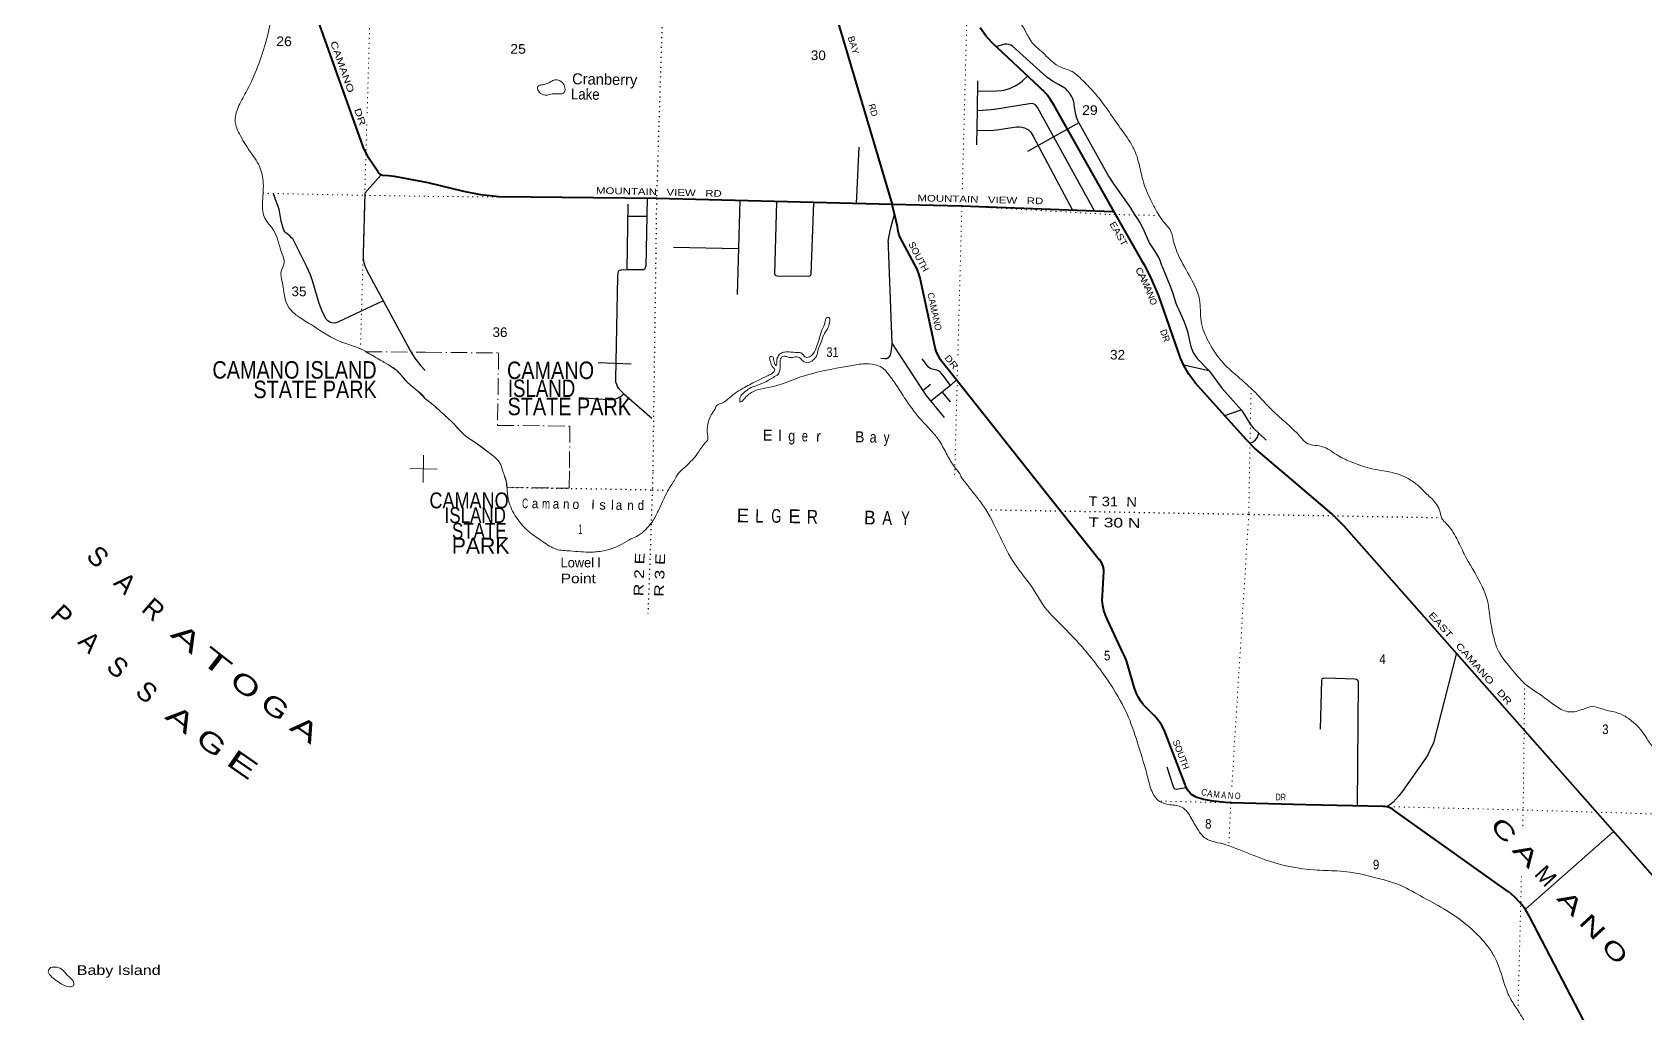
# Model space of a CAD drawing. Header units: feet. Extents: x -493433 to -244333, y 184684 to 373072.
# Drawn here: x -376274 to -346876, y 222655 to 240515 of the extents above; entities that cross this region are included whole.
import ezdxf
from ezdxf.enums import TextEntityAlignment as Align

# ---------------------------------------------------------------- set-up
doc = ezdxf.new("R2010")
doc.units = ezdxf.units.FT
doc.header["$LTSCALE"] = 60
doc.linetypes.add('DOT_DASHED', pattern=[7.7, 5, -1.2, 0.3, -1.2])
doc.linetypes.add('DOTTED', pattern=[1.5, 0.3, -1.2])
for name, color, linetype, lineweight in [('26', 7, 'Continuous', 40), ('27', 7, 'Continuous', 13), ('29', 7, 'Continuous', 25), ('39', 7, 'Continuous', 13), ('4', 7, 'Continuous', 13), ('41', 7, 'Continuous', 13), ('44', 7, 'DOT_DASHED', 13), ('6', 7, 'DOTTED', 25), ('7', 7, 'DOTTED', 13)]:
    doc.layers.add(name, color=color, linetype=linetype, lineweight=lineweight)
doc.layers.add('42', color=7, linetype='Continuous')

msp = doc.modelspace()

# ---------------------------------------------------------------- linework, layer by layer
at = {"layer": '26'}
msp.add_line((-361616.7, 240806.36), (-360599.47, 237379.83), dxfattribs=at)
for points in [[(-369056.11, 237771.71), (-369668, 237884.95), (-369776.17, 237900.67), (-369891.27, 237908.49), (-369896.2, 237909.51), (-369906.73, 237912.55), (-369916.89, 237916.68), (-369926.56, 237921.84), (-369935.63, 237927.99), (-369944.02, 237935.05), (-369951.62, 237942.95), (-369958.36, 237951.6), (-369964.15, 237960.9), (-370144.42, 238227.72), (-370151.53, 238240.52), (-370243.39, 238430.22), (-370250, 238448.95), (-371214, 241158.95)], [(-356546.52, 237244.82), (-357644, 239181.95), (-357660.26, 239208.82), (-357713.1, 239297.3), (-357774.89, 239379.76), (-357844.97, 239455.32), (-357853, 239462.77), (-357899.2, 239505.6), (-357903, 239509.29), (-358780.5, 240328.35), (-358886.45, 240448.76), (-358992.23, 240596)], [(-360599.36, 237379.4), (-364893, 237485.95), (-367760, 237514.95), (-368097.04, 237551.02), (-368403.36, 237615.44), (-369056.11, 237771.71)], [(-357996.99, 232380.73), (-359715.41, 234550.42), (-359754.48, 234618.54), (-359786.21, 234690.37), (-359810.26, 234765.12), (-359818.32, 234798.66), (-360087.66, 236035.81), (-360110.28, 236116.57), (-360142.2, 236197.43), (-360454, 236785.95), (-360454.59, 236787.49), (-360474.15, 236838.86), (-360488.23, 236891.99), (-360494.81, 236930.44), (-360502, 236976.95), (-360531, 237105.95), (-360593.22, 237354.83), (-360599.36, 237379.4)], [(-356546.52, 237244.82), (-356575, 237245.88), (-359332, 237347.95), (-360599.36, 237379.4)], [(-353244.78, 232305.18), (-353957.65, 232913.19), (-353988.31, 232940.24), (-354139.1, 233090.96), (-355075, 234130.95), (-355081.01, 234138.59), (-355187.31, 234287.23), (-355277.5, 234446.16), (-355337.98, 234581.07), (-355737.33, 235712.54), (-355888.85, 236068.75), (-355985.57, 236253.29), (-356018, 236311.95), (-356546.52, 237244.82)], [(-355687.43, 227896.81), (-355745.46, 227982.7), (-355812.16, 228062.05), (-355844.6, 228095.19), (-355939.93, 228187.42), (-355961.61, 228207.34), (-356019.25, 228268.33), (-356070.2, 228335.02), (-356113.89, 228406.66), (-356149.86, 228482.48), (-356187, 228585.95), (-356300.75, 228985.7), (-356332.32, 229083.7), (-356373.96, 229177.85), (-356378.39, 229186.48), (-356673.2, 229809.03), (-356710.19, 229894.59), (-356738.02, 229983.55), (-356756.41, 230074.93), (-356765.15, 230167.72), (-356764.35, 230257.44), (-356739.02, 230689.66), (-356739.83, 230722.11), (-356744.03, 230754.3), (-356751.57, 230785.87), (-356762.37, 230816.48), (-356776.31, 230845.79), (-356793.23, 230873.49), (-356812.96, 230899.27), (-356819.75, 230906.97), (-357997.69, 232381.61)], [(-338634.71, 215422.52), (-338728, 215591.95), (-339485, 216869.95), (-339519.95, 216925.93), (-339619.16, 217064.43), (-339732.31, 217191.8), (-339848.49, 217298.66), (-341902.22, 219002.54), (-342025.72, 219113.38), (-342136.96, 219236.52), (-342199.65, 219319.04), (-342213, 219336.95), (-344452, 222328.95), (-344476.32, 222362.46), (-344776.56, 222841.24), (-344925.14, 223079.77), (-345097.84, 223301.45), (-345122.77, 223329.8), (-352358.18, 231518.09), (-352385.49, 231549.02), (-352530.83, 231694.11), (-352581, 231739.95), (-353244.88, 232305.26)], [(-347168.93, 220935.3), (-348976.03, 224405.47), (-349052.89, 224532.81), (-349142.63, 224651.42), (-349244.28, 224760), (-349356.72, 224857.35), (-349358.19, 224858.49), (-351425, 226327.95), (-351481.66, 226368.84), (-351492.12, 226374.7), (-351520.54, 226388.03), (-351550.21, 226398.31), (-351580.79, 226405.44), (-351611.94, 226409.33), (-351643.33, 226409.94), (-353048.34, 226441.04), (-354423, 226478.95), (-354516, 226485), (-354735.65, 226508.99), (-354780.72, 226513.84), (-354914.15, 226537.7), (-355044.35, 226575.37), (-355077.76, 226590.7), (-355109.39, 226609.44), (-355138.89, 226631.38), (-355165.93, 226656.29), (-355190.22, 226683.89), (-355211.5, 226713.87), (-355229.52, 226745.91), (-355236.43, 226760.72), (-355249, 226788.95), (-355256.87, 226809.47), (-355638.69, 227805.32), (-355687.43, 227896.81)]]:
    msp.add_lwpolyline(points, dxfattribs=at)
at = {"layer": '29'}
for p, q in [((-357196, 238867.95), (-358131, 238344.95)), ((-361207, 238424.95), (-361255, 237392.95)), ((-358020.46, 238611.17), (-357306.7, 237272.64)), ((-365416, 237380.95), (-365432.05, 236186.92)), ((-365063.51, 237488.94), (-365089.89, 236247.93)), ((-363372.32, 237444.87), (-363421, 235739.95)), ((-362703.62, 237426.94), (-362738.84, 236122.95)), ((-362075.44, 236109.97), (-362024.65, 237408.98)), ((-365418, 237165.92), (-365069, 237162.95)), ((-363401, 236567.89), (-364584, 236593.95)), ((-370170.18, 236161.76), (-369350.92, 234664.9)), ((-365432.05, 236186.92), (-365530.99, 236184.11)), ((-365145.01, 236186.94), (-365432.05, 236186.92)), ((-362696.01, 236079.29), (-362120.01, 236070.6)), ((-355672.3, 236249.83), (-355513.26, 235861.84)), ((-369878, 235621.95), (-370704.4, 235236.8)), ((-365959, 234496.95), (-365353, 234477.95)), ((-354817, 234346.95), (-355284.76, 234451.55)), ((-360036, 233987.95), (-359898, 234101.95)), ((-365776.04, 233820.42), (-366305, 233857.95)), ((-365490, 233928.95), (-364977, 233487.95)), ((-359682, 233959.95), (-359540, 233784.95)), ((-354238, 233632.95), (-354537.19, 233528.63)), ((-350314, 229187.95), (-350729.12, 227572.66)), ((-352788, 227817.95), (-352762.87, 228709.59)), ((-352100.32, 228689.1), (-352116.94, 226422.98)), ((-347450.6, 225948.84), (-349049.38, 224539.21))]:
    msp.add_line(p, q, dxfattribs=at)
for points in [[(-357196, 238867.95), (-357228.08, 238952.75), (-357245.67, 239017.69), (-357269.88, 239151.97), (-357287.48, 239249.38), (-357302.88, 239301.67), (-357319.39, 239337.44), (-357360.09, 239400.73), (-357406.29, 239455.76), (-357432.7, 239482.73), (-357450.29, 239497.59), (-357564.71, 239565.83), (-357672.52, 239625.27), (-357716.52, 239651.69), (-357775.93, 239697.92), (-358400.79, 240261.47), (-358433.79, 240281.28), (-358469, 240294.49), (-358508.6, 240301.1), (-358546, 240296.69), (-358697.82, 240252.67)], [(-359040, 239627.95), (-359044, 239097.95), (-359059, 238465.95)], [(-359037.98, 239443.87), (-358686.82, 239446.96), (-358612.01, 239453.56), (-358556.3, 239459.89), (-358455.09, 239488.5), (-358413.99, 239508.6), (-358356.78, 239537.21), (-358264.37, 239594.45), (-358218.17, 239629.67), (-358127.96, 239715.53)], [(-357951, 239152.95), (-357978.34, 239184.99), (-358017.95, 239211.41), (-358037.75, 239215.81), (-358092.76, 239209.21), (-358730.82, 239110.15), (-358744.02, 239107.94), (-358790.23, 239101.34), (-359038.85, 239081.53)], [(-357955.54, 239159.58), (-357951, 239152.95), (-356909.51, 237256.12)], [(-359051.02, 238729.08), (-358802.35, 238726.02), (-358750.64, 238729.86), (-358685.74, 238737.02), (-358327.1, 238789.86), (-358309.5, 238792.6), (-358283.1, 238793.7), (-358234.69, 238787.65), (-358185.19, 238772.79), (-358157.68, 238759.04), (-358113.68, 238735.37), (-358082.88, 238708.4), (-358064.18, 238684.74), (-358020.46, 238611.17)], [(-357196, 238867.95), (-356653, 237893.95), (-356562, 237754.95), (-356237.98, 237296.85)], [(-369916, 237913.95), (-370212, 237584.95), (-370243, 236479.95)], [(-371513.46, 236725.71), (-371526.24, 236749.26), (-371544.76, 236773.24), (-371576.35, 236804.3), (-371648.24, 236858.8), (-371667.85, 236881.14), (-371687.46, 236911.11), (-371700.52, 236945.44), (-371735.39, 237074.59), (-371774.6, 237290.38), (-371789.84, 237339.42), (-371820.35, 237418.98), (-371873, 237569.95)], [(-355672.3, 236249.83), (-355713.23, 236356.23), (-355737.44, 236414.56), (-355752.84, 236444.28), (-355810.04, 236532.34), (-355882.65, 236642.41), (-355905.76, 236680.38), (-355937.66, 236745.87), (-355994.86, 236884.56), (-356047.67, 236990.22), (-356081.78, 237055.71), (-356109.27, 237104.7), (-356237.98, 237296.85)], [(-360667.7, 236691.95), (-360662.62, 236743.1), (-360653.82, 236809.15), (-360625.22, 236928.02), (-360552.61, 237198.79)], [(-371201.64, 236095.9), (-371271.35, 236252.84), (-371513.46, 236725.71)], [(-360667.7, 236691.95), (-360667, 236608.95), (-360604.79, 234852.4)], [(-370243, 236479.95), (-370238.72, 236387.43), (-370227.82, 236322.04), (-370212.57, 236263.19), (-370170.18, 236161.76)], [(-370704.4, 235236.8), (-370739.78, 235221.83), (-370770.28, 235217.47), (-370811.67, 235219.65), (-370846.53, 235232.73), (-370885.75, 235256.71), (-370914.07, 235289.4), (-370979.42, 235418.01), (-371042.6, 235574.94), (-371158.07, 235969.47), (-371201.64, 236095.9)], [(-365600, 236133.95), (-365605, 236064.95), (-365641.61, 234198.96)], [(-365530.99, 236184.11), (-365548.75, 236182.01), (-365565.25, 236177.6), (-365580.65, 236166.6), (-365592.76, 236154.49), (-365600, 236133.95)], [(-365145.01, 236186.94), (-365121.91, 236195.22), (-365108.71, 236208.42), (-365095.51, 236227.14), (-365089.89, 236247.93)], [(-362738.84, 236122.95), (-362735.23, 236101.4), (-362727.53, 236090.39), (-362717.63, 236084.89), (-362696.01, 236079.29)], [(-362120.01, 236070.6), (-362098.27, 236076.08), (-362087.26, 236084.89), (-362079.56, 236093.69), (-362075.44, 236109.97)], [(-355513.26, 235861.84), (-355477.81, 235757.99), (-355431.61, 235599.49), (-355405.21, 235533.45), (-355372.2, 235460.8), (-355275.39, 235240.66), (-355242.39, 235154.81), (-355213.79, 235066.75), (-355149.98, 234784.97), (-355123.58, 234709.03), (-355101.57, 234670.5), (-355064.17, 234612.17), (-355031.17, 234567.04), (-354817, 234346.95)], [(-369350.92, 234664.9), (-369286.68, 234563.01), (-369250.74, 234515.59), (-369195.18, 234445.31), (-369112.54, 234353.19)], [(-360604.79, 234852.4), (-360609.82, 234763.51), (-360625.22, 234657.84), (-360630.17, 234639.4), (-360634.02, 234630.33), (-360642.82, 234616.02), (-360672.52, 234584.1), (-360687.92, 234573.09), (-360700.57, 234568.41), (-360709.93, 234565.39), (-360728.63, 234564.29), (-360801.23, 234569.79)], [(-360604.79, 234852.4), (-359981, 233902.95), (-359647, 233494.95)], [(-359533, 234077.95), (-359665.37, 234264.06), (-359700.57, 234304.78), (-359720.37, 234323.49), (-359748.98, 234345.51), (-359779.78, 234358.72), (-359840.29, 234371.92), (-359888.69, 234385.13), (-359911.79, 234396.14), (-359932.69, 234417.05), (-360048.21, 234567.85)], [(-354817, 234346.95), (-354582.31, 234027.7), (-354230.28, 233631.45), (-354170.87, 233543.4), (-354069.66, 233376.09), (-354014.66, 233310.05), (-353777.03, 233085.51)], [(-365641.61, 234198.96), (-365637.87, 234146.83), (-365624.67, 234105), (-365602.67, 234052.17), (-365580.66, 234016.95), (-365490, 233928.95)], [(-359425, 234180.95), (-359533.13, 234077.85), (-359889, 233795.95)], [(-365776.04, 233820.42), (-365684.08, 233827.63), (-365607.07, 233849.64), (-365549.86, 233880.46), (-365490, 233928.95)], [(-354078.47, 233031.57), (-354030.06, 233050.83), (-354003.66, 233064.6), (-353973.96, 233090.46), (-353948.65, 233119.63), (-353936.55, 233139.99), (-353909.05, 233209.89)], [(-352762.87, 228709.59), (-352755.08, 228735.82), (-352743.94, 228748.02), (-352726.45, 228751.74), (-352693.04, 228752.27), (-352162.85, 228737.41), (-352131.56, 228729.46), (-352109.83, 228714.07), (-352106.12, 228705.05), (-352100.32, 228689.1)], [(-350729.12, 227572.66), (-350791.21, 227429.81), (-350825.15, 227364.03), (-350873.92, 227285.52), (-351289.6, 226693.52), (-351359.58, 226604.4), (-351406.24, 226549.23), (-351461.38, 226489.82), (-351503.8, 226455.87), (-351580.79, 226405.44)], [(-355236.51, 226753.46), (-355383.24, 226724.84), (-355411.88, 226723.78), (-355440.5, 226729.08), (-355453.23, 226741.81), (-355471.26, 226787.43), (-355585.78, 227126.93)]]:
    msp.add_lwpolyline(points, dxfattribs=at)
at = {"layer": '39'}
msp.add_line((-367666.23, 232435.26), (-367698, 232537.95), dxfattribs=at)
for points in [[(-351020.64, 232269.48), (-351190, 232384.95), (-351483, 232494.95), (-351896, 232573.95), (-352217, 232684.95), (-352458, 232796.95), (-352614, 232899.95), (-352772, 232971.95), (-352927, 232995.95), (-353042, 233033.95), (-353145, 233133.95), (-353694, 233654.95), (-354020, 233997.95), (-354635, 234576.95), (-354829, 234879.95), (-354965, 235261.95), (-354993, 235647.95), (-355073, 235878.95), (-355471, 236724.95), (-355529, 236918.95), (-355628, 237035.95), (-355728, 237175.95), (-355880, 237456.95), (-356023, 237807.95), (-356100, 238131.95), (-356207, 238423.95), (-356437, 238767.95), (-356923, 239428.95), (-357143, 239656.95), (-357284, 239779.95), (-357567, 239898.95), (-357857, 240149.95), (-358036, 240315.95), (-358113, 240433.95), (-358220, 240626.95), (-358377, 240796.95), (-358635, 241031.95), (-358782, 241243.95), (-358928, 241513.95), (-359176, 242213.95), (-359299, 242548.95), (-359304, 242625.95), (-359343, 242708.95), (-359636, 243209.95), (-359758, 243499.95), (-359841, 243643.95), (-359872, 243749.95), (-359917, 244032.95), (-359968, 244467.95), (-360015, 244615.95), (-360106, 244762.95), (-360158, 244946.95), (-360189, 245252.95), (-360189, 245458.95), (-360175, 245563.95), (-360218, 245719.95), (-360307, 246021.95), (-360449, 246326.95), (-360576, 246507.95), (-360716, 246602.95), (-361019, 246730.95), (-361413, 246949.95), (-361833, 247234.95), (-362063, 247399.95), (-362241, 247558.95), (-362360, 247695.95), (-362431, 247837.95), (-362483, 247925.95), (-362507, 247915.95), (-362515, 247887.95), (-362576, 247871.95), (-362614, 247876.95), (-362629, 247969.95), (-362626, 248060.95), (-362617, 248132.95), (-362532, 248572.95), (-362437, 249102.95), (-362391, 249417.95), (-362395, 249743.95), (-362441, 249998.95), (-362533, 250259.95), (-362687, 250508.95), (-362963, 250733.95), (-363188, 250905.95), (-363317, 251103.95), (-363349, 251335.95), (-363312, 251578.95), (-363247, 251951.95), (-363189, 252229.95), (-363181, 252564.95), (-363239, 252834.95), (-363336, 253518.95), (-363395, 253848.95), (-363409, 254153.95), (-363373, 254478.95), (-363275, 254968.95), (-363238, 255384.95)], [(-376274, 251351.95), (-376071, 251115.95), (-375976, 250995.95), (-375975, 250898.95), (-376017, 250684.95), (-375971, 250485.95), (-375797, 250252.95), (-375796, 250008.95), (-375826, 249658.95), (-375758, 249433.95), (-375572, 249152.95), (-375310, 248984.95), (-375083, 248858.95), (-374895, 248604.95), (-374780, 248469.95), (-374650, 248231.95), (-374446, 247955.95), (-374322, 247679.95), (-374209, 247422.95), (-374224, 247202.95), (-374440, 246504.95), (-374420, 246384.95), (-374265, 246307.95), (-374110, 246164.95), (-374057, 245900.95), (-374015, 245594.95), (-373880, 245315.95), (-373822, 245205.95), (-373833, 244912.95), (-373793, 244613.95), (-373656, 244394.95), (-373423, 244147.95), (-373136, 243888.95), (-372993, 243583.95), (-372896, 243335.95), (-372857, 243051.95), (-372809, 242889.95), (-372792, 242678.95), (-372524, 242058.95), (-372136, 241487.95), (-371944, 241249.95), (-371904, 241055.95), (-371929, 240728.95), (-372188, 239828.95), (-372380, 239418.95), (-372521, 239141.95), (-372574, 238885.95), (-372498, 238665.95), (-372313, 238356.95), (-372133, 238076.95), (-372062, 237762.95), (-372076, 237394.95), (-372033, 237125.95), (-371867, 236898.95), (-371739, 236536.95), (-371686, 236289.95), (-371736, 236156.95), (-371718, 235972.95), (-371588, 235489.95), (-371440, 235347.95), (-371192, 235190.95), (-370713, 234903.95), (-370295, 234749.95), (-369929, 234542.95), (-369628, 234352.95), (-369419, 234121.95), (-369244, 233975.95), (-369120.68, 233852.23)], [(-366565, 239508.95), (-366584, 239565.95), (-366628, 239612.95), (-366702, 239647.95), (-366781, 239634.95), (-366854, 239595.95), (-366921, 239569.95), (-366990, 239556.95), (-367044, 239538.95), (-367065, 239512.95), (-367061, 239482.95), (-367028, 239419.95), (-366921, 239369.95), (-366847, 239378.95), (-366796, 239394.95), (-366758, 239395.95), (-366697, 239391.95), (-366633, 239392.95), (-366580, 239416.95), (-366564, 239444.95), (-366565, 239508.95)], [(-364492.9, 232485.71), (-364352, 232613.95), (-364150, 232835.95), (-364010, 233029.95), (-363957, 233103.95), (-363962, 233184.95), (-363958, 233382.95), (-363896, 233545.95), (-363826, 233656.95), (-363789, 233720.95), (-363698, 233759.95), (-363564, 233855.95), (-363291, 234044.95), (-363040, 234172.95), (-362859, 234261.95), (-362776, 234309.95), (-362737, 234367.95), (-362785, 234428.95), (-362816, 234509.95), (-362830, 234572.95), (-362815, 234609.95), (-362767, 234594.95), (-362757, 234551.95), (-362748, 234503.95), (-362734, 234466.95), (-362716, 234442.95), (-362700, 234480.95), (-362701, 234522.95), (-362684, 234597.95), (-362633, 234661.95), (-362558, 234689.95), (-362447, 234689.95), (-362340, 234682.95), (-362240, 234659.95), (-362190, 234602.95), (-362105, 234601.95), (-362034, 234660.95), (-361970, 234801.95), (-361926, 234932.95), (-361878, 235087.95), (-361833, 235188.95), (-361814, 235272.95), (-361797, 235313.95), (-361751, 235316.95), (-361737, 235233.95), (-361769, 235124.95), (-361849, 234992.95), (-361895, 234855.95), (-361945, 234740.95), (-361978, 234613.95), (-362038, 234545.95), (-362145, 234494.95), (-362217, 234525.95), (-362291, 234591.95), (-362364, 234599.95), (-362456, 234588.95), (-362519, 234605.95), (-362587, 234610.95), (-362630, 234566.95), (-362639, 234459.95), (-362644, 234360.95), (-362676, 234288.95), (-362763, 234228.95), (-362901, 234147.95), (-363083, 234074.95), (-363195, 234027.95), (-363288, 233955.95), (-363366, 233867.95), (-363374, 233818.95), (-363371, 233778.95), (-363340, 233790.95), (-363277, 233854.95), (-363208, 233920.95), (-363113, 233977.95), (-362888, 234037.95), (-362644, 234095.95), (-362261, 234235.95), (-361392, 234433.95), (-361129, 234473.95), (-360908, 234458.95), (-360787, 234410.95), (-360664, 234283.95), (-360513, 234074.95), (-360329, 233793.95), (-360062, 233446.95), (-359859, 233228.95), (-359730, 233059.95), (-359594, 232817.95), (-359461, 232597.95), (-359378, 232489.95), (-359331.1, 232402.08)], [(-369120.68, 233852.23), (-368982, 233739.95), (-368804, 233582.95), (-368613, 233406.95), (-368473, 233253.95), (-368352, 233142.95), (-368205, 233046.95), (-368006, 232902.95), (-367856, 232785.95), (-367754, 232675.95), (-367713, 232587.95), (-367698, 232537.95)], [(-367666.23, 232435.26), (-367629, 232314.95), (-367606, 232063.95), (-367496, 231755.95), (-367208, 231408.95), (-366965, 231233.95), (-366719, 231097.95), (-366470, 231065.95), (-366075, 231045.95), (-365829, 231074.95), (-365523, 231191.95), (-365358, 231285.95), (-365228, 231344.95), (-365090, 231459.95), (-364989, 231569.95), (-364872, 231775.95), (-364770, 231992.95), (-364683, 232170.95), (-364573, 232344.95), (-364495, 232483.95)], [(-359330, 232399.95), (-359163, 232184.95), (-358882, 231807.95), (-358368, 230837.95), (-358008, 230346.95), (-357852, 230093.95), (-357483, 229687.95), (-356932, 229074.95), (-356623, 228643.95), (-356285, 228029.95), (-356111, 227529.95), (-355934, 226929.95), (-355843, 226647.95), (-355725, 226504.95), (-355536, 226443.95), (-355309, 226394.95), (-355144, 226200.95), (-355007, 225964.95), (-354874, 225825.95), (-354659, 225751.95), (-354468, 225700.95), (-354216, 225603.95), (-353719, 225413.95), (-352903, 225256.95), (-352482, 225236.95), (-352250, 225215.95), (-351684, 225088.95), (-351379, 224993.95), (-350967, 224783.95), (-350539, 224545.95), (-349947, 224097.95), (-349736, 223858.95), (-349608, 223659.95), (-349430, 223168.95), (-349315, 222894.95), (-349181, 222684.95), (-349019, 222414.95), (-348862, 222159.95), (-348611, 221782.95), (-348431, 221399.95), (-348331, 221064.95), (-348312, 220965.95), (-348298, 220690.95), (-348276, 220525.95), (-348211, 220445.95), (-347949, 220272.95), (-347415, 219982.95), (-347155, 219888.95), (-346947, 219786.95), (-346681, 219597.95), (-346349, 219332.95), (-346189, 219079.95), (-346051, 218847.95), (-345818, 218691.95), (-345559, 218562.95), (-345204, 218335.95), (-344905, 218083.95), (-344637, 217815.95), (-344432, 217515.95), (-344124, 217019.95), (-343973, 216724.95), (-343796, 216409.95), (-343622, 216208.95), (-343482, 216106.95), (-343370, 215935.95), (-343141, 215615.95), (-342858, 215209.95), (-342759, 214937.95), (-342634, 214250.95), (-342595, 213985.95), (-342512, 213754.95), (-342465, 213388.95), (-342321, 212609.95), (-342248, 212069.95), (-342096, 211548.95), (-341927, 211251.95), (-341804, 211088.95), (-341716, 210793.95), (-341554, 210421.95), (-341461, 210254.95), (-341462, 210174.95), (-341508, 210053.95), (-341558, 209800.95), (-341518, 209684.95), (-341359, 209637.95), (-341054, 209591.95), (-340752, 209504.95), (-340525, 209353.95), (-340371, 209145.95), (-340172, 208931.95), (-340106, 208793.95), (-339972, 208694.95), (-339660, 208244.95), (-339376, 207969.95), (-339130, 207809.95), (-338918, 207697.95), (-338752.97, 207608.35)], [(-351020.64, 232269.48), (-350825, 232079.95), (-350666, 231908.95), (-350606, 231770.95), (-350573, 231656.95), (-350496, 231566.95), (-350389, 231436.95), (-350304, 231291.95), (-350167, 231011.95), (-349863, 230464.95), (-349755, 230200.95), (-349692, 229822.95), (-349630, 229492.95), (-349565, 229290.95), (-349322, 228937.95), (-349054, 228641.95), (-348695, 228386.95), (-348484, 228229.95), (-348245, 228133.95), (-348011, 228180.95), (-347825, 228230.95), (-347650, 228187.95), (-347277, 228077.95), (-347111, 227964.95), (-346879, 227713.95), (-346798, 227582.95), (-346631, 227394.95), (-346557, 227238.95), (-346477, 227025.95), (-346351, 226868.95), (-346177, 226744.95), (-346003, 226631.95), (-345919, 226468.95), (-345625, 226043.95), (-345465, 225814.95), (-345309, 225699.95), (-345117, 225481.95), (-344877, 225021.95), (-344645, 224661.95), (-344548, 224549.95), (-344429, 224533.95), (-344335, 224493.95), (-344247, 224399.95), (-344065, 224164.95), (-344005, 224022.95), (-343691, 223439.95), (-343606, 223272.95), (-343479, 223042.95), (-343401, 222987.95), (-343260, 222939.95), (-343081, 222823.95), (-342871, 222542.95), (-342568, 222152.95), (-342105, 221694.95), (-341791, 221385.95), (-341700, 221282.95), (-341574, 221196.95), (-341483, 221057.95), (-341339, 220894.95), (-340848.47, 220308.97), (-340371.03, 219742.86), (-340101.62, 219388.2), (-339818.57, 219019.89), (-339627, 218786.95), (-339454, 218533.95), (-339163, 218013.95), (-338856, 217328.95), (-338761, 217071.95), (-338698, 216965.95), (-338613.28, 216849.25)], [(-375939.96, 223478.03), (-375818.85, 223483.11), (-375716.37, 223429.79), (-375608.34, 223311.81), (-375520.32, 223214.18), (-375522.89, 223145.55), (-375591.63, 223127.94), (-375748.62, 223179.68), (-375866.99, 223265.43), (-375957.13, 223348.94), (-375982.95, 223401.65), (-375939.96, 223478.03)]]:
    msp.add_spline(points, degree=3, dxfattribs=at)
at = {"layer": '4'}
for p, q in [((-368892.14, 232557.99), (-369392.08, 232565.9)), ((-369138.15, 232811.92), (-369146.06, 232311.98))]:
    msp.add_line(p, q, dxfattribs=at)
at = {"layer": '44'}
for p, q in [((-370195.96, 234696.66), (-369107.04, 234686.22)), ((-366481.91, 232518.2), (-366486.21, 232207.29)), ((-367620.65, 232226.98), (-366486.21, 232207.29))]:
    msp.add_line(p, q, dxfattribs=at)
for points in [[(-370195.96, 234696.66), (-369743.78, 234431.5), (-369622.01, 234348.53), (-369539.97, 234265.05), (-369430.97, 234133.15), (-369319.74, 234039.28), (-369191.2, 233931.86), (-369158.62, 233902.23), (-369143.12, 233885.24), (-369121.55, 233853.86)], [(-369107.04, 234686.22), (-367772.2, 234673.42), (-367790.47, 233353.54), (-366470.52, 233340.88), (-366481.91, 232518.2)], [(-369120.68, 233852.23), (-368987.94, 233744.76), (-368928.56, 233694.91), (-368769.4, 233551.85), (-368629.99, 233423.1), (-368599.49, 233393.71), (-368569.76, 233362.2), (-368488.88, 233270.71), (-368413.49, 233194.81), (-368357.59, 233147.14), (-368323.32, 233122.91), (-368245.21, 233073.72), (-368179.57, 233028.84), (-368008.98, 232905.14), (-367927.13, 232842.8), (-367858.44, 232787.93), (-367832.97, 232766.34), (-367810.1, 232744.59), (-367806.37, 232740.78), (-367787.4, 232720.02), (-367761.87, 232687.43), (-367747.55, 232665.81), (-367738.14, 232649.32), (-367728.28, 232629.14), (-367718.97, 232606.04), (-367698, 232537.95)], [(-367698, 232537.95), (-367666.23, 232435.26), (-367660.03, 232420.94), (-367641.75, 232372.65), (-367633.37, 232341.63), (-367625.74, 232285.67), (-367620.65, 232226.98)]]:
    msp.add_lwpolyline(points, dxfattribs=at)
at = {"layer": '6'}
for points in [[(-363830.02, 278437.29), (-363948, 274870.95), (-364088, 269477.95), (-364230, 264150.95), (-364277, 258803.95), (-364436, 253538.95), (-364623, 248146.95), (-364724, 242855.95), (-364893, 237485.95), (-364962.1, 232493.32)], [(-364962.08, 232494.94), (-364969, 232180.95), (-365049.13, 229926.28)], [(-367620.65, 232226.98), (-364969, 232180.95), (-364683.56, 232169.86)], [(-358889.38, 231818.18), (-354095, 231734.95), (-350582.6, 231673.28)]]:
    msp.add_lwpolyline(points, dxfattribs=at)
at = {"layer": '7'}
for p, q in [((-359194.82, 242265.62), (-359318.64, 237624.97)), ((-359403.71, 234447.99), (-359458.46, 232404.2)), ((-354052.05, 234030.4), (-354086.19, 232318.48)), ((-354423, 226478.95), (-354458.98, 225697.48)), ((-354421.66, 226500.45), (-354423, 226478.95)), ((-349123.91, 225139.08), (-349186.45, 222693.74))]:
    msp.add_line(p, q, dxfattribs=at)
for points in [[(-369160.4, 278524.83), (-369244, 275021.95), (-369327, 269665.95), (-369414, 264361.95), (-369672.82, 258859.7), (-369796, 253644.95), (-369903, 248284.95), (-370055, 242929.95), (-370170.12, 239006.26)], [(-370175.22, 238832.55), (-370213, 237544.95), (-370289.25, 234746.9)], [(-372067.7, 237581.44), (-370213, 237544.95), (-369060.17, 237525.9)], [(-369061, 237525.91), (-364893, 237485.95), (-359326, 237348.95), (-356643, 237197.95), (-355728.24, 237176.33)], [(-359325.52, 237367.12), (-359326, 237348.95), (-359400.02, 234585.87)], [(-354086.2, 232317.95), (-354095, 231734.95), (-354406.14, 226749.13)], [(-349063.93, 228649.77), (-349093, 226347.95), (-349102.23, 225987.03)], [(-345765.53, 226246.81), (-349093, 226347.95), (-354423, 226478.95), (-355734.51, 226510.08)]]:
    msp.add_lwpolyline(points, dxfattribs=at)

# ---------------------------------------------------------------- texts
at = {"layer": '27'}
for s, rotation, width, p in [('WEST     CAMANO     DR', 289.581, 1.4, (-371164.57, 241236.24)), ('BAY', 286.493, 1.05, (-361408.75, 240424.67)), ('MOUNTAIN   VIEW   RD', 358.578, 1.3, (-365998.25, 237574.58)), ('MOUNTAIN   VIEW   RD', 358.578, 1.3, (-360137.16, 237437.95)), ('EAST', 299.534, 1.15, (-356639.78, 237023.99)), ('SOUTH', 297.915, 1.05, (-360306.21, 236659.02)), ('DR', 308.38, 1.2, (-359649.96, 234580.52)), ('EAST   CAMANO   DR', 311.465, 1.35, (-350826.71, 229890.65)), ('DR', 358.592, 0.8, (-353609.62, 226526.25))]:
    msp.add_text(s, height=120, rotation=rotation, dxfattribs=dict(at, width=width)).set_placement(p)
for s, rotation, p in [('RD', 286.493, (-361032.64, 239191.93)), ('CAMANO', 282.282, (-359956.81, 235759.03)), ('DR', 289.44, (-355715.77, 235076.96)), ('SOUTH', 290.977, (-355486.5, 227597.72))]:
    msp.add_text(s, height=120, rotation=rotation, dxfattribs=at).set_placement(p)
for s, rotation, width, p in [('C', 298.773, 1.2, (-356136.43, 236133.68)), ('A', 297.449, 1.3, (-356082.11, 236034.37)), ('M', 295.192, 1.1, (-356027.92, 235921.12)), ('A', 292.683, 1.2, (-355978.68, 235810.32)), ('N', 291.233, 1.05, (-355936.15, 235703.99)), ('C', 345.194, 0.9, (-354922.55, 226612.7)), ('A', 349.194, 0.95, (-354815.42, 226585.64)), ('M', 353.225, 0.75, (-354688.76, 226573.97)), ('A', 354.43, 0.85, (-354555.68, 226560.31)), ('N', 356.43, 0.7, (-354430.48, 226552.35)), ('O', 357.271, 0.7, (-354299.77, 226545.4))]:
    msp.add_text(s, height=120, rotation=rotation, dxfattribs=dict(at, width=width)).set_placement(p, align=Align.CENTER)
msp.add_text('O', height=120, rotation=289.062, dxfattribs=at).set_placement((-355894.76, 235591.02), align=Align.CENTER)
at = {"layer": '41'}
for s, height, rotation, p in [('Cranberry', 200, 359, (-366433.22, 239568.85)), ('E', 250, 359.069, (-363432.36, 231589.27)), ('E', 250, 359.072, (-362488.48, 231574.11))]:
    msp.add_text(s, height=height, rotation=rotation, dxfattribs=at).set_placement(p)
for s, height, rotation, width, p in [('Lake', 200, 359, 0.9, (-366453.65, 239293.16)), ('L', 250, 359.069, 0.8, (-363094.5, 231583.61)), ('G', 250, 359.072, 0.7, (-362802.18, 231581.65)), ('R', 250, 359.072, 0.85, (-362155.71, 231565.94)), ('B', 250, 359.076, 0.95, (-361110.61, 231551.65)), ('A', 250, 359.076, 0.8, (-360778.11, 231543.64)), ('Y', 250, 359.076, 0.7, (-360434.01, 231538.65))]:
    msp.add_text(s, height=height, rotation=rotation, dxfattribs=dict(at, width=width)).set_placement(p)
for s, height, rotation, p in [('E', 200, 359.069, (-362868.51, 233075.82)), ('l', 200, 0.069, (-362643.95, 233067.8)), ('r', 200, 359.072, (-361939.61, 233057.67)), ('S', 350, 315.501, (-375198.96, 230840.28)), ('A', 350, 316.387, (-374696.28, 230357.28)), ('R', 350, 318.78, (-374176.32, 229871.68)), ('P', 350, 316.387, (-375852.55, 229765.63)), ('A', 350, 316.387, (-375347.73, 229284.69)), ('S', 350, 319.377, (-374827.49, 228820.81)), ('S', 350, 319.377, (-374298.28, 228366.85))]:
    msp.add_text(s, height=height, rotation=rotation, dxfattribs=at).set_placement(p, align=Align.CENTER)
for s, height, rotation, width, p in [('g', 200, 0.072, 0.85, (-362427.6, 233064.64)), ('e', 200, 359.072, 0.75, (-362189.59, 233061.72)), ('B', 200, 359.076, 0.95, (-361189.25, 233045.11)), ('a', 200, 359.076, 0.85, (-360945.03, 233041.46)), ('y', 200, 359.076, 0.8, (-360699.21, 233037.62)), ('A', 350, 319.377, 1.75, (-373568.95, 229348.24)), ('T', 350, 322.072, 1.95, (-373031.54, 228904.24)), ('O', 350, 322.387, 1.45, (-372491.65, 228487.76)), ('G', 350, 325.347, 1.35, (-371942.84, 228080.91)), ('A', 350, 322.387, 1.65, (-373672.07, 227867.88)), ('A', 350, 325.377, 1.6, (-371398.21, 227677.55)), ('G', 350, 322.387, 1.45, (-373112.5, 227435.09)), ('E', 350, 325.377, 1.75, (-372539.07, 227032.67))]:
    msp.add_text(s, height=height, rotation=rotation, dxfattribs=dict(at, width=width)).set_placement(p, align=Align.CENTER)
at = {"layer": '42'}
for s, height, rotation, width, p in [('C', 175, 359.005, 0.65, (-367289.27, 231846.11)), ('a', 175, 359.005, 0.9, (-367108.79, 231844.52)), ('m', 175, 359.005, 0.75, (-366908.57, 231839.61)), ('a', 175, 359.005, 0.9, (-366726.5, 231838.32)), ('n', 175, 359.005, 0.9, (-366539.36, 231833.64)), ('o', 175, 359.005, 0.95, (-366364.79, 231830.52)), ('I', 175, 359.005, 0.9, (-366052.04, 231824.85)), ('a', 175, 359.005, 0.9, (-365576.97, 231813.44)), ('d', 175, 359.005, 0.9, (-365177.43, 231811.96)), ('n', 175, 359.005, 0.9, (-365367.88, 231810.34)), ('C', 300, 312.618, 1.6, (-349556.6, 225877.64)), ('A', 300, 312.618, 1.75, (-349148.73, 225434.38)), ('A', 300, 312.618, 1.75, (-348339.39, 224554.8)), ('N', 300, 312.618, 1.6, (-347937.92, 224118.47)), ('O', 300, 312.618, 1.5, (-347530.06, 223675.21))]:
    msp.add_text(s, height=height, rotation=rotation, dxfattribs=dict(at, width=width)).set_placement(p, align=Align.CENTER)
for s, height, rotation, p in [('s', 175, 359.005, (-365877.48, 231819.67)), ('l', 175, 359.005, (-365697.68, 231818.69)), ('M', 300, 312.618, (-348790.29, 225044.83))]:
    msp.add_text(s, height=height, rotation=rotation, dxfattribs=at).set_placement(p, align=Align.CENTER)
msp.add_text('Lowel l', height=175, dxfattribs=at).set_placement((-366642.8, 230766.36))
for s, width, p in [('Point', 1.2, (-366638.45, 230478.49)), ('Baby Island', 1.25, (-375462.43, 223343.26))]:
    msp.add_text(s, height=175, dxfattribs=dict(at, width=width)).set_placement(p)
at = {"layer": '44'}
for s, height, width, p in [('CAMANO ISLAND', 318.1, 0.85, (-372989.42, 234205.78)), ('CAMANO ', 318.1, 0.85, (-367618.78, 234198.2)), ('STATE PARK', 318.1, 0.85, (-372242.61, 233850.07)), ('ISLAND', 318.1, 0.8, (-367603.68, 233870.22)), ('STATE PARK', 318.1, 0.85, (-367608.44, 233539.45)), ('CAMANO ', 289.2, 0.85, (-369031.98, 231842.62)), ('ISLAND', 289.2, 0.8, (-368756.43, 231573.59)), ('STATE', 289.2, 0.8, (-368622.32, 231287.81))]:
    msp.add_text(s, height=height, dxfattribs=dict(at, width=width)).set_placement(p)
msp.add_text(' PARK', height=289.2, dxfattribs=at).set_placement((-368733.1, 231016.87))
at = {"layer": '6'}
for s, rotation, width, p in [('T 31  N', 359.005, 1.15, (-357016.97, 231885.69)), ('T 30 N', 359.005, 1.35, (-357020.36, 231503.38)), ('R 2 E', 87.965, 1.35, (-365136.62, 230239.24)), ('R 3 E', 87.965, 1.35, (-364763.19, 230229.13))]:
    msp.add_text(s, height=175, rotation=rotation, dxfattribs=dict(at, width=width)).set_placement(p)
at = {"layer": '7'}
for s, rotation, width, p in [('26', 359.203, 1.1, (-371828, 240264.95)), ('25', 359.363, 1.1, (-367561.06, 240125.86)), ('30', 359.363, 1.05, (-362079.98, 240010.04)), ('29', 359.363, 1.1, (-357136, 239010.95)), ('35', 359.203, 1.05, (-371549, 235708.95)), ('36', 359.363, 1.05, (-367884.13, 234965.97)), ('31', 359.363, 0.85, (-361796, 234601.95)), ('32', 359.363, 1.05, (-356625, 234554.95)), ('1', 359.201, 0.45, (-366320.8, 231376.72)), ('5', 359.201, 0.9, (-356736.68, 229073.12)), ('4', 359.201, 0.9, (-351717.22, 229009.85)), ('3', 359.201, 0.9, (-347653.99, 227731.21)), ('8', 359.201, 0.9, (-354892.34, 226009.67)), ('9', 359.201, 0.9, (-351834.15, 225265.46))]:
    msp.add_text(s, height=175, rotation=rotation, dxfattribs=dict(at, width=width)).set_placement(p)

doc.saveas('drawing.dxf')
